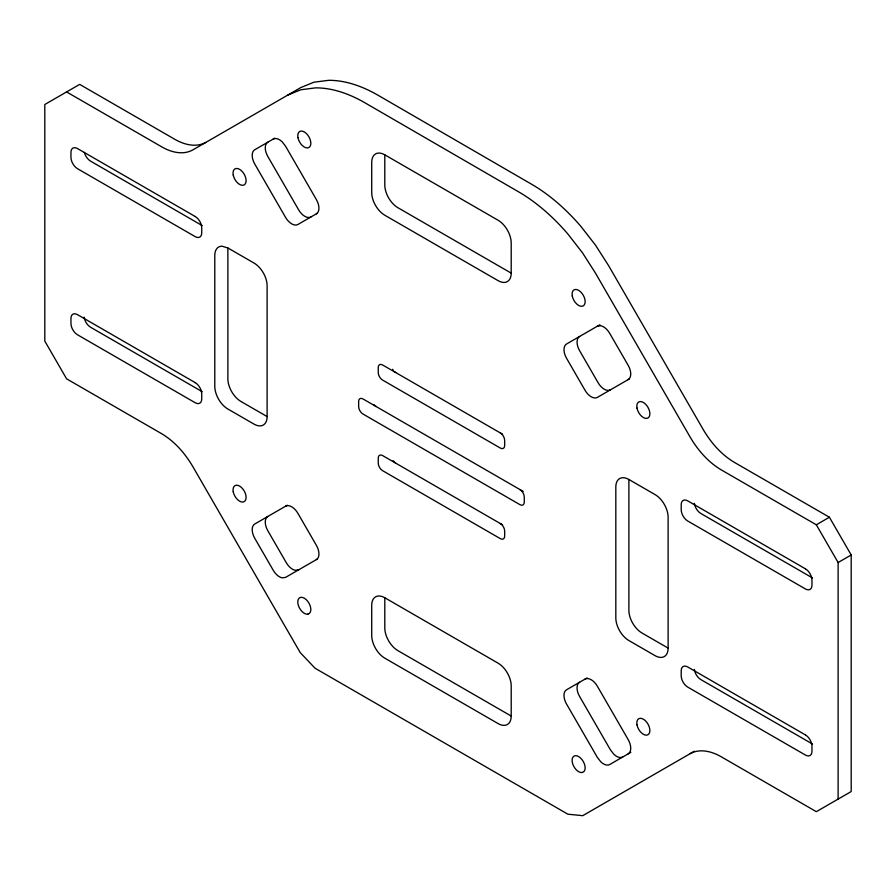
<?xml version="1.0" encoding="UTF-8"?>
<svg xmlns="http://www.w3.org/2000/svg" width="896" height="896" viewBox="0 0 896 896"><rect width="100%" height="100%" fill="white"/><g stroke="black" fill="none" stroke-linecap="round" stroke-linejoin="round"><path stroke-width="1.34" d="M274.747 138.197L254.744 149.755A12.331 7.123 60 0 0 254.744 163.99L285.566 217.381A12.331 7.123 60 0 0 297.898 224.493L317.24 213.326M287.336 505.198L254.744 524.014A12.331 7.123 60 0 0 254.744 538.25L273.235 570.282A12.331 7.123 60 0 0 282.094 577.853L285.566 577.394L317.408 559.014M599.883 324.755L566.541 344.008A12.331 7.123 60 0 0 566.541 358.243L585.032 390.275A12.331 7.123 60 0 0 597.363 397.387L629.216 378.997M287.773 95.099L300.843 89.757L315.493 87.875A154.112 88.973 60 0 1 365.221 102.962L518.37 191.699A154.112 88.973 60 0 1 567.851 233.979L582.422 252.706L595.426 273.034L690.234 437.237C697.894 450.195 708.042 461.978 721.056 469.773L816.323 524.787L829.405 517.238L851.2 554.982L851.2 791.549L816.323 811.675L721.056 756.672C711.883 751.43 700.056 748.25 690.234 753.614M587.07 677.936L566.541 689.786A12.331 7.123 60 0 0 564.088 693.918L563.987 695.43A12.331 7.123 60 0 0 566.541 704.032L597.363 757.411L600.835 761.869A12.331 7.123 60 0 0 609.694 764.534L630.851 752.304M838.118 799.098L838.118 562.531L851.2 554.982M694.422 751.206L582.747 815.674L567.874 814.195L315.056 668.237L300.171 652.523L192.696 466.368C185.024 453.421 174.877 441.638 161.874 433.832L66.595 378.829L44.8 341.074L44.8 104.507L79.677 84.381L174.944 139.384C184.117 144.626 195.944 147.806 205.766 142.442M597.363 326.211L600.835 325.763A12.331 7.123 60 0 1 609.694 333.334L628.186 365.355A12.331 7.123 60 0 1 628.186 379.602M298.637 569.845L295.165 570.304A12.331 7.123 60 0 1 286.306 562.733L267.814 530.701A12.331 7.123 60 0 1 267.814 516.466M227.875 247.957L221.939 246.176A18.491 10.674 60 0 0 214.794 255.506L214.794 386.378A18.491 10.674 60 0 0 227.875 409.024L254.027 424.122A18.491 10.674 60 0 0 267.109 416.573L267.109 285.712A18.491 10.674 60 0 0 254.027 263.054L227.875 247.957L227.875 378.829A18.491 10.674 60 0 0 240.957 401.475L267.109 416.573M384.798 154.84L498.131 220.27A18.491 10.674 60 0 1 507.371 230.037L508.704 232.602A18.491 10.674 60 0 1 511.202 242.928L511.202 273.123A18.491 10.674 60 0 1 508.704 280.56L507.371 281.59A18.491 10.674 60 0 1 498.131 280.672L384.798 215.242A18.491 10.674 60 0 1 375.547 205.475L374.214 202.91A18.491 10.674 60 0 1 371.717 192.595L371.717 162.389A18.491 10.674 60 0 1 374.214 154.963L375.547 153.922A18.491 10.674 60 0 1 384.798 154.84L384.798 185.046A18.491 10.674 60 0 0 387.296 195.362L388.629 197.926A18.491 10.674 60 0 0 397.869 207.693L511.202 273.123M829.405 517.238L734.126 462.224C721.123 454.429 710.976 442.646 703.304 429.688L608.507 265.485L595.504 245.157L580.922 226.419A154.112 88.973 60 0 0 531.451 184.15L378.302 95.402A154.112 88.973 60 0 0 328.574 80.326L313.914 82.208L300.854 87.539L192.696 149.99C182.862 155.366 171.002 152.208 161.874 146.933L66.595 91.93M202.25 225.613L90.563 161.134A9.251 5.342 60 0 1 84.347 152.331M812.504 577.942L700.818 513.464A9.251 5.342 60 0 1 694.355 503.362M628.891 479.483L655.043 494.581A18.491 10.674 60 0 1 668.125 517.238L668.125 648.099A18.491 10.674 60 0 1 655.043 655.648L628.891 640.55A18.491 10.674 60 0 1 615.821 617.904L615.821 487.032A18.491 10.674 60 0 1 628.891 479.483L628.891 610.355A18.491 10.674 60 0 0 641.973 633.002L668.125 648.099M502.578 434.235L382.614 364.986A6.16 3.562 60 0 0 378.258 367.494L378.258 372.534A6.16 3.562 60 0 0 382.614 380.083L500.304 448.034A6.16 3.562 60 0 0 504.661 445.514L504.661 440.474A6.16 3.562 60 0 0 500.304 432.925M523.197 491.445L363.003 398.955A6.16 3.562 60 0 0 358.646 401.475L358.646 406.504A6.16 3.562 60 0 0 363.003 414.053L519.926 504.65A6.16 3.562 60 0 0 524.283 502.141L524.283 497.101A6.16 3.562 60 0 0 519.926 489.552M502.578 524.843L382.614 455.582A6.16 3.562 60 0 0 378.258 458.091L378.258 463.131A6.16 3.562 60 0 0 382.614 470.68L500.304 538.63A6.16 3.562 60 0 0 504.661 536.11L504.661 531.082A6.16 3.562 60 0 0 500.304 523.533M202.25 391.72L90.563 327.23A9.251 5.342 60 0 1 84.112 317.139M812.504 744.038L700.818 679.56A9.251 5.342 60 0 1 694.355 669.458M384.798 597.766L498.131 663.197A18.491 10.674 60 0 1 507.371 672.963L508.704 675.528A18.491 10.674 60 0 1 511.202 685.854L511.202 716.05A18.491 10.674 60 0 1 508.704 723.486L507.371 724.517A18.491 10.674 60 0 1 498.131 723.598L384.798 658.168A18.491 10.674 60 0 1 375.547 648.413L374.214 645.837A18.491 10.674 60 0 1 371.717 635.522L371.717 605.315A18.491 10.674 60 0 1 374.214 597.89L375.547 596.859A18.491 10.674 60 0 1 384.798 597.766L384.798 627.973A18.491 10.674 60 0 0 387.296 638.288L388.629 640.853A18.491 10.674 60 0 0 397.869 650.619L511.202 716.05M816.323 524.787L838.118 562.531M579.611 682.237A12.331 7.123 60 0 0 577.17 686.37L577.058 687.882A12.331 7.123 60 0 0 579.611 696.472L610.434 749.862L613.906 754.32A12.331 7.123 60 0 0 622.765 756.986M610.434 389.838A12.331 7.123 60 0 1 598.102 382.726L579.611 350.694A12.331 7.123 60 0 1 579.611 336.459M376.074 406.504A6.16 3.562 60 0 1 374.102 404.813M310.968 216.944A12.331 7.123 60 0 1 298.637 209.832L267.814 156.442A12.331 7.123 60 0 1 267.814 142.206M395.696 372.534A6.16 3.562 60 0 1 394.341 371.504M393.131 370.093A6.16 3.562 60 0 1 392.616 369.275M395.696 463.131A6.16 3.562 60 0 1 394.341 462.101M393.714 461.44A6.16 3.562 60 0 1 393.131 460.69M316.389 559.608A12.331 7.123 60 0 0 318.942 553.963L318.83 552.317A12.331 7.123 60 0 0 316.389 545.362L297.898 513.33A12.331 7.123 60 0 0 285.566 506.218M628.186 753.85A12.331 7.123 60 0 0 628.186 739.614L597.363 686.235A12.331 7.123 60 0 0 585.032 679.112M316.389 213.819A12.331 7.123 60 0 0 316.389 199.584L285.566 146.194L282.094 141.736A12.331 7.123 60 0 0 273.235 139.082M307.966 614.107L306.992 614.174A9.251 5.342 60 0 1 301.605 611.061L300.642 609.874A9.251 5.342 60 0 1 299.398 597.912A9.251 5.342 60 0 1 309.21 603.579A9.251 5.342 60 0 1 307.966 614.107M582.277 772.475L581.314 772.542A9.251 5.342 60 0 1 575.926 769.44L574.963 768.253A9.251 5.342 60 0 1 573.709 756.291A9.251 5.342 60 0 1 583.531 761.958A9.251 5.342 60 0 1 582.277 772.475M195.182 216.496L77.493 148.557A9.251 5.342 60 0 0 70.952 152.331L70.952 157.36A9.251 5.342 60 0 0 77.493 168.683L195.182 236.634A9.251 5.342 60 0 0 201.723 232.859L201.723 227.83A9.251 5.342 60 0 0 195.182 216.496M805.437 568.826L687.736 500.875A9.251 5.342 60 0 0 681.206 504.65L681.206 509.69A9.251 5.342 60 0 0 687.736 521.013L805.437 588.963A9.251 5.342 60 0 0 811.966 585.178L811.966 580.149A9.251 5.342 60 0 0 805.437 568.826M195.182 382.603L77.493 314.653A9.251 5.342 60 0 0 70.952 318.427L70.952 323.456A9.251 5.342 60 0 0 77.493 334.779L195.182 402.73A9.251 5.342 60 0 0 201.723 398.955L201.723 393.926A9.251 5.342 60 0 0 195.182 382.603M805.437 734.922L687.736 666.971A9.251 5.342 60 0 0 681.206 670.746L681.206 675.786A9.251 5.342 60 0 0 687.736 687.109L805.437 755.059A9.251 5.342 60 0 0 811.966 751.285L811.966 746.245A9.251 5.342 60 0 0 805.437 734.922M233.229 175A9.251 5.342 60 0 0 244.104 184.934A9.251 5.342 60 0 0 241.405 170.677A9.251 5.342 60 0 0 233.229 175M297.954 137.626A9.251 5.342 60 0 0 308.829 147.56A9.251 5.342 60 0 0 306.13 133.302A9.251 5.342 60 0 0 297.954 137.626M572.275 296.005A9.251 5.342 60 0 0 583.139 305.939A9.251 5.342 60 0 0 580.451 291.682A9.251 5.342 60 0 0 572.275 296.005M637 408.117A9.251 5.342 60 0 0 647.875 418.051A9.251 5.342 60 0 0 645.176 403.794A9.251 5.342 60 0 0 637 408.117M233.229 491.758A9.251 5.342 60 0 0 244.104 501.693A9.251 5.342 60 0 0 241.405 487.435A9.251 5.342 60 0 0 233.229 491.758M637 724.875A9.251 5.342 60 0 0 647.875 734.798A9.251 5.342 60 0 0 645.176 720.541A9.251 5.342 60 0 0 637 724.875"/></g></svg>
